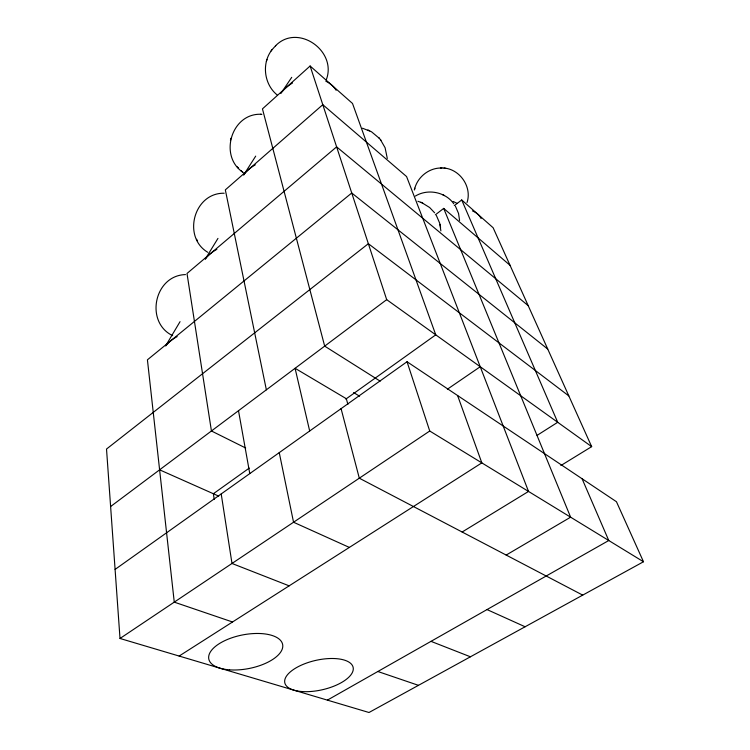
<?xml version="1.0" encoding="UTF-8"?>
<svg xmlns="http://www.w3.org/2000/svg" width="750" height="750" viewBox="0 0 750 750"><rect width="100%" height="100%" fill="white"/><g stroke="black" fill="none" stroke-linecap="round" stroke-linejoin="round"><path stroke-width="1.12" d="M260.859 114.262C231.469 113.241 218.747 155.747 242.625 172.069M230.438 140.438L230.625 139.575M230.709 139.134L230.887 138.291M271.416 50.522C261.553 63.872 264.197 84.375 277.05 94.856M440.869 168.009C428.344 168.038 416.822 177.75 414.384 189.984L414.591 189.188M414.647 188.963L414.834 188.184M326.428 79.378C337.069 50.634 297.45 22.997 275.475 45.863M467.034 202.528C472.603 185.831 458.072 166.697 440.419 168.009M266.962 59.409L266.381 61.463M166.153 345L180.047 321.666M205.406 258.853L217.969 238.387M243.759 174.806L255.703 156.122M282.244 91.425L291.731 77.325M271.828 49.95L275.775 45.562M271.069 51L272.156 49.5M345.806 399.113L435.759 334.847L352.509 103.463L310.116 66L262.453 108.872L324.675 346.125L380.166 381.15M435.366 214.828L443.691 208.397L510.047 265.312M454.312 205.641L461.7 199.959L493.125 227.737L591.666 446.644L560.887 465.534M110.616 506.531L386.691 299.653L310.116 66M249.253 468.103L213.375 493.734L214.238 499.509M115.097 569.409L407.034 361.734L616.453 501.722L643.481 561.75L369 712.5L120.009 638.475L106.519 449.044L368.353 243.694L568.837 395.925M447.366 389.222L480.225 366.731M120.009 638.475L429.731 431.016L643.481 561.75M179.138 656.053L481.828 462.881L457.603 395.541M537.066 435.384L557.709 422.288L461.7 199.959M462.141 532.013L528.525 491.438L406.575 176.559L322.8 104.691L225.328 189.872L266.363 389.812M506.175 555.066L570.619 517.181L443.691 208.397M327.384 700.125L608.756 540.516L582.084 478.744M415.341 196.088C427.716 188.466 445.406 191.869 453.825 203.812M185.475 274.594C154.144 275.4 144.637 322.275 172.669 335.653M224.175 193.228C193.866 192.619 181.988 237.028 207.778 252.309M441.45 168L441.947 168M261.9 114.272L260.597 114.262M444.028 168.122L444.6 168.197M445.041 168.253L445.65 168.328M362.475 128.203L371.484 131.766L379.481 138.45M417.881 201.272L421.65 202.613M232.519 621.984L174.262 602.137L147.422 359.822L351.741 193.003L547.744 349.069M377.85 671.503L418.463 685.341M289.153 585.844L231.994 563.466L221.203 493.922M430.988 641.353L470.428 656.794M421.866 202.706L429.647 207.516L434.634 212.822M420.844 202.266L422.7 203.062M159.609 469.819L218.728 496.116M349.35 547.425L293.541 522.234L279.253 452.625M487.022 609.572L525.103 626.766M369.722 130.781L367.903 129.947M453.159 201.45L457.256 203.447M245.681 448.012L211.434 430.978L187.003 273.478L336.619 146.869L528.206 305.653M443.691 195.216L444.478 195.619M442.781 194.756L443.55 195.15M582.712 595.125L359.306 478.191L341.072 408.656M353.588 392.569L359.597 396.197M386.691 299.653L591.666 446.644M240.863 170.625L243.263 172.584M237.216 166.781L237.806 167.466M238.003 167.7L238.584 168.366M380.363 139.528L385.087 147.722L387.3 158.466M378.891 137.747L380.963 140.259M436.359 215.428L439.716 223.238L440.869 230.897M455.447 206.222L458.541 213.469L459.581 220.472M196.556 239.259L197.025 240.159M197.128 240.356L197.587 241.237M407.034 361.734L429.731 431.016M347.869 404.391L346.341 398.728L295.078 368.297L309.675 430.997M440.006 224.353L440.222 225.497M440.391 226.387L440.597 227.522M238.5 410.7L249.778 473.597M205.322 259.078A33.534 24.366 -10.3 0 1 216.872 249.319M243.694 174.966A32.916 25.716 -13.8 0 1 255.291 164.831M280.866 93.487A32.456 26.878 -19.5 0 1 292.5 83.025M325.8 81.159A32.456 26.878 -19.5 0 1 336.159 90.3M165.684 345.984A34.256 22.866 -8.3 0 1 177.169 336.609M472.472 210.909A28.294 19.791 -23.6 0 1 481.125 218.541M302.456 691.575A35.016 15.037 -12.8 0 0 353.278 668.466A35.016 15.037 -12.8 0 0 301.191 665.222A35.016 15.037 -12.8 0 0 302.456 691.575M229.528 669.844A37.631 17.091 -11.1 0 0 282.694 644.784A37.631 17.091 -11.1 0 0 224.925 640.584A37.631 17.091 -11.1 0 0 229.528 669.844"/></g></svg>
